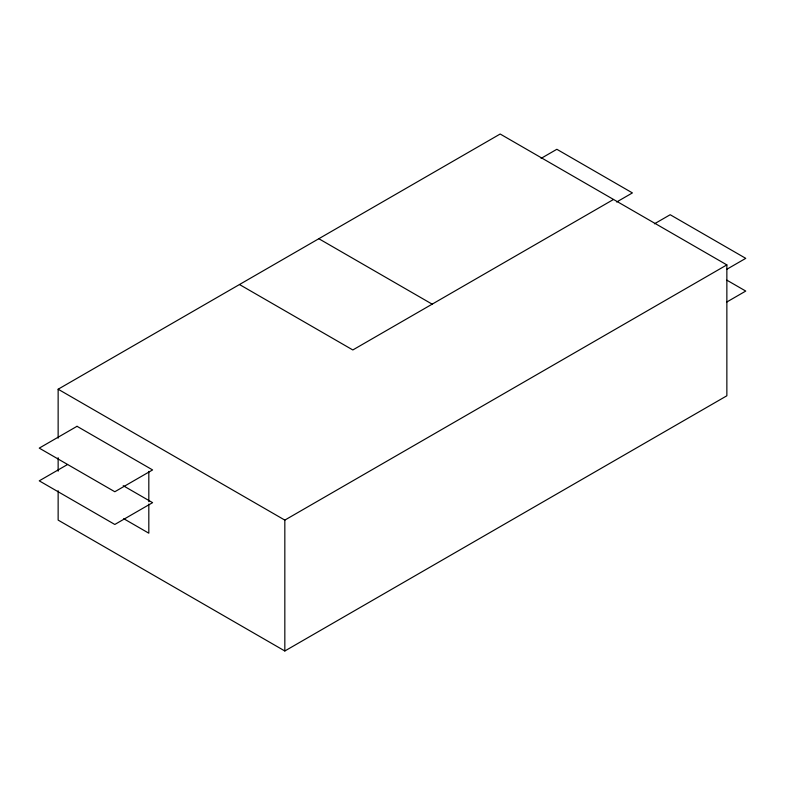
<?xml version="1.0" encoding="UTF-8"?>
<svg xmlns="http://www.w3.org/2000/svg" width="785" height="785" viewBox="0 0 785 785"><rect width="100%" height="100%" fill="white"/><g stroke="black" fill="none" stroke-linecap="round" stroke-linejoin="round"><path stroke-width="1.18" d="M58.139 438.158L58.139 389.223L500.173 134.019L726.861 264.898L726.861 395.777L284.827 650.981L58.139 520.102L58.139 490.753M541.101 158.374L556.85 149.287L632.406 192.914L616.667 202M67.588 464.484L39.25 480.842L114.816 524.468L152.594 502.655L123.206 485.689M613.517 199.459L352.828 349.963L239.484 284.523M654.445 223.813L670.184 214.727L745.75 258.353L726.861 269.255M58.139 389.223L284.827 520.102L726.861 264.898M726.861 301.98L745.75 291.068L726.861 280.166M318.828 238.718L432.172 304.158M123.706 518.699L148.816 533.192L148.816 504.107M284.827 520.102L284.827 650.981M148.816 471.392L148.816 501.684M58.139 457.724L58.139 471.177M77.028 426.304L39.25 448.117L114.816 491.744L152.594 469.93L77.028 426.304"/></g></svg>
